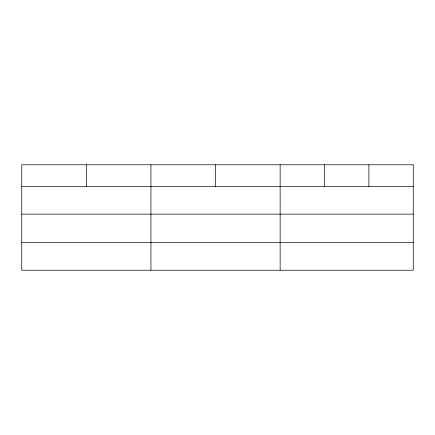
<?xml version="1.0" encoding="UTF-8"?>
<svg xmlns="http://www.w3.org/2000/svg" width="435" height="435" viewBox="0 0 435 435"><rect width="100%" height="100%" fill="white"/><g stroke="black" fill="none" stroke-linecap="round" stroke-linejoin="round"><path stroke-width="0.65" d="M21.75 186.523L413.25 186.523M21.75 214.14L413.25 214.14M21.75 242.6L413.25 242.6M368.88 164.783L368.88 186.523M324.51 164.783L324.51 186.523M280.14 164.783L280.14 270.217M215.542 164.783L215.542 186.523M150.945 164.783L150.945 270.217M86.347 164.783L86.347 186.523M413.25 164.783L21.75 164.783L21.75 270.217L413.25 270.217L413.25 164.783"/></g></svg>
